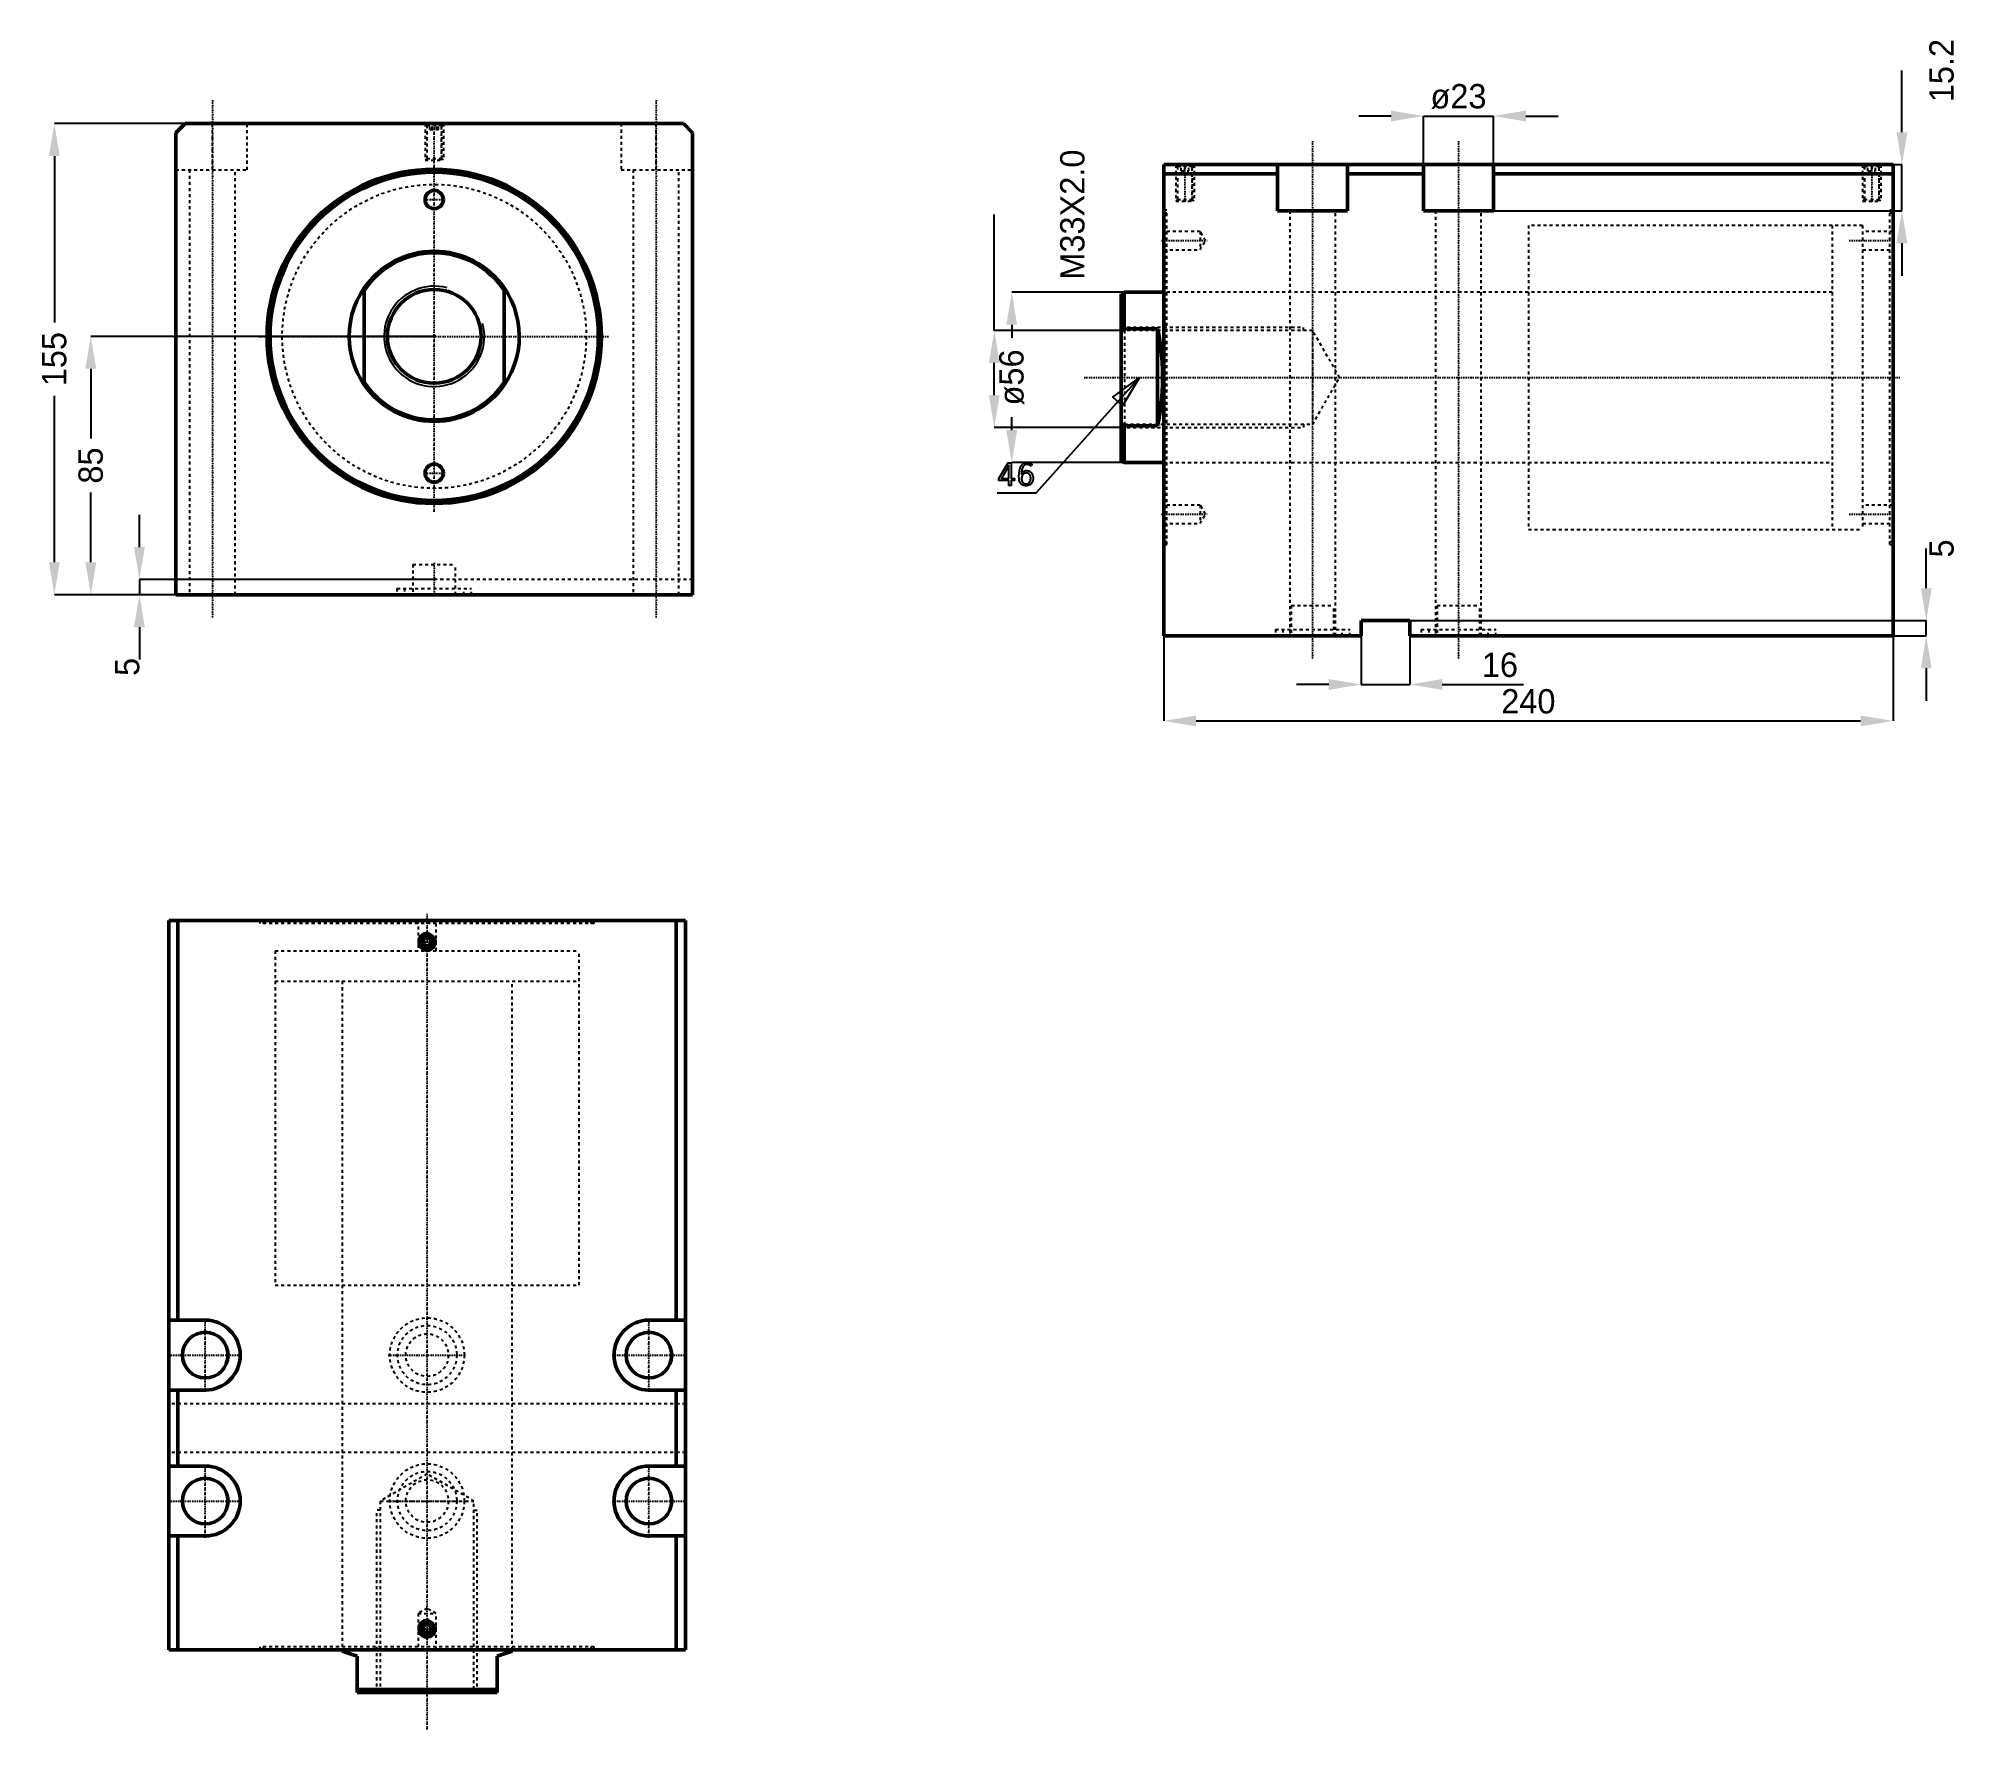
# Model space of a CAD drawing. Header units: millimetres. Extents: x -130 to 501, y -458 to 98.
import ezdxf

# ---------------------------------------------------------------- set-up
doc = ezdxf.new("R2010")
doc.units = ezdxf.units.MM
doc.linetypes.add('Center', pattern=[1.5, 0.45, -0.5, 0.05, -0.5])
doc.linetypes.add('Dashed', pattern=[2, 1, -1])
for name, color, linetype, lineweight in [('2d ConnectionPoints', 7, 'Continuous', 50), ('AM_0', 7, 'Continuous', 50), ('AM_5', 3, 'Continuous', 25), ('AM_7', 7, 'Center', 25), ('AM_9', 6, 'Dashed', 25)]:
    doc.layers.add(name, color=color, linetype=linetype, lineweight=lineweight)
doc.dimstyles.new('ISO-25', dxfattribs={"dimtxt": 2.5, "dimasz": 2.5, "dimexe": 1.25, "dimexo": 0.625, "dimtad": 1, "dimtxsty": 'Standard', "dimcen": 2.5, "dimadec": 0, "dimazin": 0, "dimtfac": 1, "dimtmove": 0, "dimatfit": 3, "dimfxl": 0, "dimarcsym": 0})

# ---------------------------------------------------------------- blocks, each defined once
blk = doc.blocks.new('1_JECX_MF_INLA_100_100_0_rod__0_in_JECX_MF_160_INLA_100_100_0__0')
at = {"layer": 'AM_0'}
for p, q in [((-23, -15.97), (-23, 15.97)), ((23, 15.97), (23, -15.97))]:
    blk.add_line(p, q, dxfattribs=at)
for points in [[(-23, 15.97), (-24.3, 13.9), (-25.42, 11.73), (-26.35, 9.47), (-27.07, 7.14), (-27.59, 4.75), (-27.9, 2.33), (-28, -0.11), (-27.88, -2.55), (-27.56, -4.97), (-27.02, -7.35), (-26.27, -9.68), (-25.33, -11.93), (-24.19, -14.1), (-23, -15.97)], [(23, -15.97), (24.3, -13.9), (25.42, -11.73), (26.35, -9.47), (27.07, -7.14), (27.59, -4.75), (27.9, -2.33), (28, 0.11), (27.88, 2.55), (27.56, 4.97), (27.02, 7.35), (26.27, 9.68), (25.33, 11.93), (24.19, 14.1), (23, 15.97)]]:
    blk.add_lwpolyline(points, dxfattribs=at)
blk.add_circle((0, 0), 15.42, dxfattribs=at)
for radius, start, end in [(28, 34.77194, 145.22806), (27.5, 33.2419, 146.7581), (27.5, 213.2419, 326.7581), (28, 214.77194, 325.22806)]:
    blk.add_arc((0, 0), radius, start, end, dxfattribs=at)
at = {"layer": 'AM_5'}
blk.add_arc((0, 0), 16.5, 75, 15, dxfattribs=at)
blk = doc.blocks.new('2_JECX_MF_EXLA_100_100_0_body__0_in_JECX_MF_160_INLA_100_100_0__0')
at = {"layer": 'AM_0'}
for p, q in [((-82, 70), (-85, 67)), ((82, 70), (-82, 70)), ((85, 67), (82, 70)), ((-85, 67), (-85, -85)), ((85, -85), (85, 67)), ((-85, -85), (85, -85))]:
    blk.add_line(p, q, dxfattribs=at)
for centre, radius in [((0, 0), 55), ((0, 0), 54), ((0, 45), 3), ((0, -45), 3)]:
    blk.add_circle(centre, radius, dxfattribs=at)
at = {"layer": 'AM_5', "linetype": 'Dashed'}
for p, q in [((-3, 70), (-3, 58)), ((3, 70), (3, 58))]:
    blk.add_line(p, q, dxfattribs=at)
at = {"layer": 'AM_7'}
for p, q in [((-73, 77.75), (-73, -92.75)), ((73, 77.75), (73, -92.75)), ((0, -57.75), (0, 70.6)), ((-3.15, 45), (3.15, 45)), ((-57.75, 0), (57.75, 0)), ((-3.15, -45), (3.15, -45)), ((0, -74.5), (0, -85.5))]:
    blk.add_line(p, q, dxfattribs=at)
at = {"layer": 'AM_9'}
for p, q in [((-73, 54.8), (-73, 70)), ((-61.5, 54.8), (-61.5, 70)), ((-3, 70), (-2.46, 69.46)), ((-1.9, 70), (-2.4, 69.5)), ((-2.4, 69.5), (-2.4, 58)), ((-2.4, 69.5), (2.4, 69.5)), ((-1.44, 68), (-1.44, 70)), ((-0.72, 68), (-0.72, 70)), ((0.72, 68), (0.72, 70)), ((1.44, 68), (1.44, 70)), ((2.4, 69.5), (1.9, 70)), ((2.4, 58), (2.4, 69.5)), ((2.46, 69.46), (3, 70)), ((61.5, 70), (61.5, 54.8)), ((73, 54.8), (73, 70)), ((-2.46, 69.46), (-2.46, 58.54)), ((-2.46, 69.46), (2.46, 69.46)), ((-1.44, 68), (1.44, 68)), ((2.46, 58.54), (2.46, 69.46)), ((-2.46, 58.54), (-3, 58)), ((-3, 58), (3, 58)), ((-2.46, 58.54), (2.46, 58.54)), ((3, 58), (2.46, 58.54)), ((-85, 54.8), (-61.5, 54.8)), ((-80.5, 54.8), (-80.5, -85)), ((-65.5, -85), (-65.5, 54.8)), ((61.5, 54.8), (85, 54.8)), ((65.5, 54.8), (65.5, -85)), ((80.5, -85), (80.5, 54.8)), ((-7, -75), (7, -75)), ((-7, -75), (-7, -85)), ((7, -85), (7, -75)), ((85, -80), (-85, -80)), ((-12.25, -82.9), (12.25, -82.9)), ((-12.25, -82.9), (-12.25, -85)), ((-9.75, -82.9), (-9.75, -85)), ((9.75, -85), (9.75, -82.9)), ((12.25, -85), (12.25, -82.9))]:
    blk.add_line(p, q, dxfattribs=at)
blk.add_circle((0, 0), 50, dxfattribs=at)
blk = doc.blocks.new('*D3')
at = {"layer": 'AM_5', "color": 0, "lineweight": -2}
for p, q in [((-82, 70), (-125, 70)), ((-125, 59.33), (-125, 4.61)), ((-125, -74.33), (-125, -19.61)), ((-85, -85), (-125, -85))]:
    blk.add_line(p, q, dxfattribs=at)
at = {"layer": 'AM_5', "color": 0}
for points in [[(-123.22, 59.33), (-126.78, 59.33), (-125, 70)], [(-126.78, -74.33), (-123.22, -74.33), (-125, -85)]]:
    blk.add_solid(points, dxfattribs=at)
at = {"layer": 'Defpoints', "color": 0}
for p in [(-82, 70), (-125, -85), (-85, -85)]:
    blk.add_point(p, dxfattribs=at)
at = {"layer": 'AM_5', "color": 0, "insert": (-125, -7.5), "char_height": 8, "attachment_point": 5, "rotation": 90}
blk.add_mtext('155', dxfattribs=at)
blk = doc.blocks.new('*D4')
at = {"layer": 'AM_5', "color": 0, "lineweight": -2}
for p, q in [((0, 0), (-113, 0)), ((-113, -10.67), (-113, -33.62)), ((-113, -74.33), (-113, -51.38)), ((-85, -85), (-113, -85))]:
    blk.add_line(p, q, dxfattribs=at)
at = {"layer": 'AM_5', "color": 0}
for points in [[(-111.22, -10.67), (-114.78, -10.67), (-113, 0)], [(-114.78, -74.33), (-111.22, -74.33), (-113, -85)]]:
    blk.add_solid(points, dxfattribs=at)
at = {"layer": 'Defpoints', "color": 0}
for p in [(0, 0), (-113, -85), (-85, -85)]:
    blk.add_point(p, dxfattribs=at)
at = {"layer": 'AM_5', "color": 0, "insert": (-113, -42.5), "char_height": 8, "attachment_point": 5, "rotation": 90}
blk.add_mtext('85', dxfattribs=at)
blk = doc.blocks.new('*D5')
at = {"layer": 'AM_5', "color": 0, "lineweight": -2}
for p, q in [((-97, -69.33), (-97, -58.67)), ((0, -80), (-97, -80)), ((-97, -80), (-97, -85)), ((-85, -85), (-97, -85)), ((-97, -95.67), (-97, -106.33))]:
    blk.add_line(p, q, dxfattribs=at)
at = {"layer": 'AM_5', "color": 0}
for points in [[(-98.78, -69.33), (-95.22, -69.33), (-97, -80)], [(-95.22, -95.67), (-98.78, -95.67), (-97, -85)]]:
    blk.add_solid(points, dxfattribs=at)
at = {"layer": 'Defpoints', "color": 0}
for p in [(0, -80), (-97, -85), (-85, -85)]:
    blk.add_point(p, dxfattribs=at)
at = {"layer": 'AM_5', "color": 0, "insert": (-101, -108.73), "char_height": 8, "attachment_point": 5, "rotation": 90}
blk.add_mtext('5', dxfattribs=at)
blk = doc.blocks.new('1_JECX_MF_INLA_100_100_0_rod__0_in_JECX_MF_160_INLA_100_100_0__4')
at = {"layer": 'AM_0'}
for p, q in [((-28, 0), (-28, -0.38)), ((28, -0.38), (28, 0)), ((-23, -2), (-28, -0.38)), ((-23, -14), (-23, -2)), ((28, -0.38), (23, -2)), ((23, -2), (23, -14)), ((-23, -13), (23, -13)), ((-23, -14), (23, -14))]:
    blk.add_line(p, q, dxfattribs=at)
at = {"layer": 'AM_5', "linetype": 'Dashed'}
for p, q in [((-16.5, -14), (-16.5, 46)), ((-15.42, 46), (-16.5, 46)), ((15.42, 46), (16.5, 46)), ((16.5, -14), (16.5, 46))]:
    blk.add_line(p, q, dxfattribs=at)
at = {"layer": 'AM_7'}
blk.add_line((0, -26.2), (0, 242.2), dxfattribs=at)
at = {"layer": 'AM_9'}
for p, q in [((-50, 230), (50, 230)), ((-50, 230), (-50, 220)), ((50, 220), (50, 230)), ((-50, 220), (50, 220)), ((-28, 220), (-28, 0)), ((28, 0), (28, 220)), ((0, 57.9), (-15.42, 49)), ((15.42, 49), (0, 57.9)), ((-15.42, 49), (15.42, 49)), ((-15.42, 49), (-15.42, -12.92)), ((15.42, -12.92), (15.42, 49)), ((-15.42, -12.92), (-16.5, -14)), ((-15.42, -12.92), (15.42, -12.92)), ((16.5, -14), (15.42, -12.92))]:
    blk.add_line(p, q, dxfattribs=at)
blk = doc.blocks.new('2_JECX_MF_EXLA_100_100_0_body__0_in_JECX_MF_160_INLA_100_100_0__4')
at = {"layer": 'AM_0'}
for p, q in [((-85, 240), (-85, 0)), ((85, 240), (-85, 240)), ((-82, 240), (-82, 108.5)), ((82, 240), (82, 108.5)), ((85, 240), (85, 0)), ((-0.72, 234.25), (-1.44, 233)), ((0.72, 234.25), (-0.72, 234.25)), ((1.44, 233), (0.72, 234.25)), ((-1.44, 233), (-0.72, 231.75)), ((-0.72, 231.75), (0.72, 231.75)), ((0.72, 231.75), (1.44, 233)), ((-73, 108.5), (-85, 108.5)), ((85, 108.5), (73, 108.5)), ((-85, 85.5), (-73, 85.5)), ((-82, 85.5), (-82, 60.5)), ((73, 85.5), (85, 85.5)), ((82, 85.5), (82, 60.5)), ((-73, 60.5), (-85, 60.5)), ((85, 60.5), (73, 60.5)), ((-85, 37.5), (-73, 37.5)), ((-82, 37.5), (-82, 0)), ((73, 37.5), (85, 37.5)), ((82, 37.5), (82, 0)), ((-0.72, 8.25), (-1.44, 7)), ((-1.44, 7), (-0.72, 5.75)), ((0.72, 8.25), (-0.72, 8.25)), ((1.44, 7), (0.72, 8.25)), ((0.72, 5.75), (1.44, 7)), ((85, 0), (-85, 0)), ((-0.72, 5.75), (0.72, 5.75))]:
    blk.add_line(p, q, dxfattribs=at)
for centre, radius in [((0, 233), 2.46), ((0, 233), 2.4), ((0, 233), 1.9), ((-73, 97), 7.5), ((73, 97), 7.5), ((-73, 49), 7.5), ((73, 49), 7.5), ((0, 7), 2.46), ((0, 7), 2.4), ((0, 7), 1.9)]:
    blk.add_circle(centre, radius, dxfattribs=at)
for centre, start, end in [((-73, 97), 270, 90), ((73, 97), 90, 270), ((-73, 49), 270, 90), ((73, 49), 90, 270)]:
    blk.add_arc(centre, 11.5, start, end, dxfattribs=at)
at = {"layer": 'AM_5'}
for centre in [(0, 233), (0, 7)]:
    blk.add_arc(centre, 3, 75, 15, dxfattribs=at)
at = {"layer": 'AM_7'}
for p, q in [((-3.15, 233), (3.15, 233)), ((-73, 84.93), (-73, 109.08)), ((73, 84.93), (73, 109.08)), ((-85.08, 97), (-60.93, 97)), ((-12.86, 97), (12.86, 97)), ((60.92, 97), (85.07, 97)), ((-73, 36.92), (-73, 61.08)), ((73, 36.92), (73, 61.08)), ((-85.08, 49), (-60.93, 49)), ((-12.86, 49), (12.86, 49)), ((60.92, 49), (85.07, 49)), ((-3.15, 7), (3.15, 7))]:
    blk.add_line(p, q, dxfattribs=at)
at = {"layer": 'AM_9'}
for p, q in [((-55, 240), (-55, 239)), ((-54, 240), (-54, 239)), ((-3, 240), (-3, 230)), ((3, 230), (3, 240)), ((54, 239), (54, 240)), ((55, 239), (55, 240)), ((55, 239), (-55, 239)), ((-50, 230), (50, 230)), ((-50, 230), (-50, 120)), ((50, 120), (50, 230)), ((-50, 120), (50, 120)), ((-28, 120), (-28, 0)), ((28, 0), (28, 120)), ((85, 81), (-85, 81)), ((85, 65), (-85, 65)), ((0, 13.73), (-3, 12)), ((3, 12), (0, 13.73)), ((-3, 12), (-3, 0)), ((-3, 12), (3, 12)), ((3, 0), (3, 12)), ((55, 1), (-55, 1)), ((-55, 1), (-55, 0)), ((-54, 1), (-54, 0)), ((54, 0), (54, 1)), ((55, 0), (55, 1))]:
    blk.add_line(p, q, dxfattribs=at)
for centre, radius in [((0, 97), 12.25), ((0, 97), 9.75), ((0, 97), 7), ((0, 49), 12.25), ((0, 49), 9.75), ((0, 49), 7)]:
    blk.add_circle(centre, radius, dxfattribs=at)
blk = doc.blocks.new('1_JECX_MF_INLA_100_100_0_rod__0_in_JECX_MF_160_INLA_100_100_0__2')
at = {"layer": 'AM_0'}
for p, q in [((-13, 28), (-14, 27.5)), ((-14, 27.5), (-14, -27.5)), ((0, 28), (-13, 28)), ((-13, 28), (-13, 15.97)), ((-13, 15.97), (-14, 15.07)), ((-2, 15.97), (-13, 15.97)), ((-2, 15.97), (-2, -15.97)), ((-14, -15.07), (-13, -15.97)), ((-13, -15.97), (-2, -15.97)), ((-13, -15.97), (-13, -28)), ((-14, -27.5), (-13, -28)), ((-13, -28), (0, -28))]:
    blk.add_line(p, q, dxfattribs=at)
blk.add_lwpolyline([(-2, -15.97), (-1.58, -13.9), (-1.21, -11.73), (-0.91, -9.47), (-0.68, -7.14), (-0.51, -4.75), (-0.41, -2.33), (-0.38, 0.11), (-0.41, 2.55), (-0.52, 4.97), (-0.69, 7.35), (-0.94, 9.68), (-1.24, 11.93), (-1.61, 14.1), (-2, 15.97)], dxfattribs=at)
at = {"layer": 'AM_5', "linetype": 'Dashed'}
for p, q in [((-14, 16.5), (46, 16.5)), ((46, 15.42), (46, 16.5)), ((-14, -16.5), (46, -16.5)), ((46, -15.42), (46, -16.5))]:
    blk.add_line(p, q, dxfattribs=at)
at = {"layer": 'AM_7'}
blk.add_line((-26.2, 0), (242.2, 0), dxfattribs=at)
at = {"layer": 'AM_9'}
for p, q in [((220, 50), (220, -50)), ((230, 50), (220, 50)), ((230, 50), (230, -50)), ((220, 28), (0, 28)), ((-12.92, 15.42), (-14, 16.5)), ((49, 15.42), (-12.92, 15.42)), ((-12.92, 15.42), (-12.92, -15.42)), ((57.9, 0), (49, 15.42)), ((49, 15.42), (49, -15.42)), ((49, -15.42), (57.9, 0)), ((-14, -16.5), (-12.92, -15.42)), ((-12.92, -15.42), (49, -15.42)), ((0, -28), (220, -28)), ((220, -50), (230, -50))]:
    blk.add_line(p, q, dxfattribs=at)
blk = doc.blocks.new('2_JECX_MF_EXLA_100_100_0_body__0_in_JECX_MF_160_INLA_100_100_0__2')
at = {"layer": 'AM_0'}
for p, q in [((0, -85), (0, 70)), ((240, 70), (0, 70)), ((37.5, 54.8), (37.5, 70)), ((60.5, 54.8), (60.5, 70)), ((85.5, 54.8), (85.5, 70)), ((108.5, 54.8), (108.5, 70)), ((240, -85), (240, 70)), ((37.5, 67), (0, 67)), ((85.5, 67), (60.5, 67)), ((240, 67), (108.5, 67)), ((37.5, 54.8), (60.5, 54.8)), ((85.5, 54.8), (108.5, 54.8)), ((81, -80), (65, -80)), ((65, -80), (65, -85)), ((81, -85), (81, -80)), ((65, -85), (0, -85)), ((240, -85), (81, -85))]:
    blk.add_line(p, q, dxfattribs=at)
at = {"layer": 'AM_5', "linetype": 'Dashed'}
for p, q in [((4, 70), (4, 58)), ((10, 70), (10, 58)), ((230, 70), (230, 58)), ((236, 70), (236, 58))]:
    blk.add_line(p, q, dxfattribs=at)
at = {"layer": 'AM_7'}
for p, q in [((49, 77.75), (49, -92.75)), ((97, 77.75), (97, -92.75)), ((7, 70.6), (7, 57.4)), ((233, 70.6), (233, 57.4)), ((-0.69, 45), (14.42, 45)), ((225.58, 45), (240.69, 45)), ((-0.69, -45), (14.42, -45)), ((225.58, -45), (240.69, -45))]:
    blk.add_line(p, q, dxfattribs=at)
at = {"layer": 'AM_9'}
for p, q in [((4, 70), (4.54, 69.46)), ((5.1, 70), (4.6, 69.5)), ((4.6, 69.5), (4.6, 58)), ((4.6, 69.5), (9.4, 69.5)), ((5.75, 68), (5.75, 70)), ((7, 68), (7, 70)), ((8.25, 68), (8.25, 70)), ((9.4, 69.5), (8.9, 70)), ((9.4, 58), (9.4, 69.5)), ((9.46, 69.46), (10, 70)), ((230, 70), (230.54, 69.46)), ((231.1, 70), (230.6, 69.5)), ((230.6, 69.5), (230.6, 58)), ((230.6, 69.5), (235.4, 69.5)), ((231.75, 68), (231.75, 70)), ((233, 68), (233, 70)), ((234.25, 68), (234.25, 70)), ((235.4, 69.5), (234.9, 70)), ((235.4, 58), (235.4, 69.5)), ((235.46, 69.46), (236, 70)), ((4.54, 69.46), (4.54, 58.54)), ((4.54, 69.46), (9.46, 69.46)), ((5.75, 68), (8.25, 68)), ((9.46, 58.54), (9.46, 69.46)), ((230.54, 69.46), (230.54, 58.54)), ((230.54, 69.46), (235.46, 69.46)), ((231.75, 68), (234.25, 68)), ((235.46, 58.54), (235.46, 69.46)), ((4.54, 58.54), (4, 58)), ((4, 58), (10, 58)), ((4.54, 58.54), (9.46, 58.54)), ((10, 58), (9.46, 58.54)), ((230.54, 58.54), (230, 58)), ((230, 58), (236, 58)), ((230.54, 58.54), (235.46, 58.54)), ((236, 58), (235.46, 58.54)), ((1, 55), (0, 55)), ((1, 54), (0, 54)), ((1, -55), (1, 55)), ((41.5, 54.8), (41.5, -85)), ((56.5, -85), (56.5, 54.8)), ((89.5, 54.8), (89.5, -85)), ((104.5, -85), (104.5, 54.8)), ((239, -55), (239, 55)), ((240, 55), (239, 55)), ((240, 54), (239, 54)), ((12, 48), (0, 48)), ((13.73, 45), (12, 48)), ((12, 48), (12, 42)), ((12, 42), (13.73, 45)), ((230, 50), (120, 50)), ((120, 50), (120, -50)), ((230, 50), (230, -50)), ((240, 48), (230, 48)), ((0, 42), (12, 42)), ((230, 42), (240, 42)), ((120, 28), (0, 28)), ((0, -28), (120, -28)), ((12, -42), (0, -42)), ((13.73, -45), (12, -42)), ((12, -42), (12, -48)), ((240, -42), (230, -42)), ((0, -48), (12, -48)), ((12, -48), (13.73, -45)), ((120, -50), (230, -50)), ((230, -48), (240, -48)), ((0, -54), (1, -54)), ((0, -55), (1, -55)), ((239, -54), (240, -54)), ((239, -55), (240, -55)), ((42, -75), (56, -75)), ((42, -75), (42, -85)), ((56, -85), (56, -75)), ((90, -75), (104, -75)), ((90, -75), (90, -85)), ((104, -85), (104, -75)), ((36.75, -82.9), (61.25, -82.9)), ((36.75, -82.9), (36.75, -85)), ((39.25, -82.9), (39.25, -85)), ((58.75, -85), (58.75, -82.9)), ((61.25, -85), (61.25, -82.9)), ((84.75, -82.9), (109.25, -82.9)), ((84.75, -82.9), (84.75, -85)), ((87.25, -82.9), (87.25, -85)), ((106.75, -85), (106.75, -82.9)), ((109.25, -85), (109.25, -82.9))]:
    blk.add_line(p, q, dxfattribs=at)
blk = doc.blocks.new('*D19')
at = {"layer": 'AM_5', "color": 0, "lineweight": -2}
for p, q in [((314.86, 72.49), (304.2, 72.49)), ((325.53, 56.49), (325.53, 72.49)), ((325.53, 72.49), (348.53, 72.49)), ((348.53, 56.49), (348.53, 72.49)), ((359.2, 72.49), (369.86, 72.49))]:
    blk.add_line(p, q, dxfattribs=at)
at = {"layer": 'AM_5', "color": 0}
for points in [[(314.86, 74.26), (314.86, 70.71), (325.53, 72.49)], [(359.2, 74.26), (359.2, 70.71), (348.53, 72.49)]]:
    blk.add_solid(points, dxfattribs=at)
at = {"layer": 'Defpoints', "color": 0}
for p in [(348.53, 72.49), (325.53, 56.49), (348.53, 56.49)]:
    blk.add_point(p, dxfattribs=at)
at = {"layer": 'AM_5', "color": 0, "insert": (337.03, 78.89), "char_height": 8, "attachment_point": 5}
blk.add_mtext('ø23', dxfattribs=at)
blk = doc.blocks.new('*D20')
at = {"layer": 'AM_5', "color": 0, "lineweight": -2}
for p, q in [((482.96, 67.15), (482.96, 87.42)), ((348.53, 56.49), (482.96, 56.49)), ((482.96, 41.29), (482.96, 56.49)), ((348.53, 41.29), (482.96, 41.29)), ((482.96, 30.62), (482.96, 19.95))]:
    blk.add_line(p, q, dxfattribs=at)
at = {"layer": 'AM_5', "color": 0}
for points in [[(481.19, 67.15), (484.74, 67.15), (482.96, 56.49)], [(481.19, 30.62), (484.74, 30.62), (482.96, 41.29)]]:
    blk.add_solid(points, dxfattribs=at)
at = {"layer": 'Defpoints', "color": 0}
for p in [(348.53, 56.49), (482.96, 56.49), (348.53, 41.29)]:
    blk.add_point(p, dxfattribs=at)
at = {"layer": 'AM_5', "color": 0, "insert": (496.03, 87.42), "char_height": 8, "attachment_point": 5, "rotation": 90}
blk.add_mtext('15.2', dxfattribs=at)
blk = doc.blocks.new('*D21')
at = {"layer": 'AM_5', "color": 0, "lineweight": -2}
for p, q in [((240.03, -98.51), (240.03, -126.51)), ((480.03, -98.51), (480.03, -126.51)), ((250.7, -126.51), (469.36, -126.51))]:
    blk.add_line(p, q, dxfattribs=at)
at = {"layer": 'AM_5', "color": 0}
for points in [[(250.7, -124.74), (250.7, -128.29), (240.03, -126.51)], [(469.36, -124.74), (469.36, -128.29), (480.03, -126.51)]]:
    blk.add_solid(points, dxfattribs=at)
at = {"layer": 'Defpoints', "color": 0}
for p in [(240.03, -98.51), (480.03, -98.51), (480.03, -126.51)]:
    blk.add_point(p, dxfattribs=at)
at = {"layer": 'AM_5', "color": 0, "insert": (360.03, -120.11), "char_height": 8, "attachment_point": 5}
blk.add_mtext('240', dxfattribs=at)
blk = doc.blocks.new('*D22')
at = {"layer": 'AM_5', "color": 0, "lineweight": -2}
for p, q in [((227.03, 14.49), (190.03, 14.49)), ((190.03, 3.82), (190.03, -0.45)), ((190.03, -30.85), (190.03, -26.58)), ((227.03, -41.51), (190.03, -41.51))]:
    blk.add_line(p, q, dxfattribs=at)
at = {"layer": 'AM_5', "color": 0}
for points in [[(188.25, 3.82), (191.81, 3.82), (190.03, 14.49)], [(188.25, -30.85), (191.81, -30.85), (190.03, -41.51)]]:
    blk.add_solid(points, dxfattribs=at)
at = {"layer": 'Defpoints', "color": 0}
for p in [(190.03, 14.49), (227.03, 14.49), (227.03, -41.51)]:
    blk.add_point(p, dxfattribs=at)
at = {"layer": 'AM_5', "color": 0, "insert": (190.03, -13.51), "char_height": 8, "attachment_point": 5, "rotation": 90}
blk.add_mtext('ø56', dxfattribs=at)
blk = doc.blocks.new('*D23')
at = {"layer": 'AM_5', "color": 0, "lineweight": -2}
for p, q in [((305.03, -93.51), (305.03, -114.51)), ((321.03, -98.51), (321.03, -114.51)), ((294.36, -114.51), (283.7, -114.51)), ((305.03, -114.51), (321.03, -114.51)), ((331.7, -114.51), (358.4, -114.51))]:
    blk.add_line(p, q, dxfattribs=at)
at = {"layer": 'AM_5', "color": 0}
for points in [[(294.36, -112.74), (294.36, -116.29), (305.03, -114.51)], [(331.7, -112.74), (331.7, -116.29), (321.03, -114.51)]]:
    blk.add_solid(points, dxfattribs=at)
at = {"layer": 'Defpoints', "color": 0}
for p in [(305.03, -93.51), (321.03, -98.51), (321.03, -114.51)]:
    blk.add_point(p, dxfattribs=at)
at = {"layer": 'AM_5', "color": 0, "insert": (350.67, -108.11), "char_height": 8, "attachment_point": 5}
blk.add_mtext('16', dxfattribs=at)
blk = doc.blocks.new('*D24')
at = {"layer": 'AM_5', "color": 0, "lineweight": -2}
for p, q in [((490.96, -82.85), (490.96, -69.78)), ((305.03, -93.51), (490.96, -93.51)), ((490.96, -98.51), (490.96, -93.51)), ((321.03, -98.51), (490.96, -98.51)), ((490.96, -109.18), (490.96, -119.85))]:
    blk.add_line(p, q, dxfattribs=at)
at = {"layer": 'AM_5', "color": 0}
for points in [[(489.19, -82.85), (492.74, -82.85), (490.96, -93.51)], [(489.19, -109.18), (492.74, -109.18), (490.96, -98.51)]]:
    blk.add_solid(points, dxfattribs=at)
at = {"layer": 'Defpoints', "color": 0}
for p in [(305.03, -93.51), (321.03, -98.51), (490.96, -98.51)]:
    blk.add_point(p, dxfattribs=at)
at = {"layer": 'AM_5', "color": 0, "insert": (496.03, -69.78), "char_height": 8, "attachment_point": 5, "rotation": 90}
blk.add_mtext('5', dxfattribs=at)
blk = doc.blocks.new('*D25')
at = {"layer": 'AM_5', "color": 0, "lineweight": -2}
for p, q in [((184.3, 1.9), (184.3, 40.04)), ((227.11, 1.9), (184.3, 1.9)), ((184.3, -19.35), (184.3, -8.76)), ((226.03, -30.01), (184.3, -30.01))]:
    blk.add_line(p, q, dxfattribs=at)
at = {"layer": 'AM_5', "color": 0}
for points in [[(182.52, -8.76), (186.07, -8.76), (184.3, 1.9)], [(182.52, -19.35), (186.07, -19.35), (184.3, -30.01)]]:
    blk.add_solid(points, dxfattribs=at)
at = {"layer": 'Defpoints', "color": 0}
for p in [(227.11, 1.9), (184.3, -30.01), (226.03, -30.01)]:
    blk.add_point(p, dxfattribs=at)
at = {"layer": 'AM_5', "color": 0, "insert": (210.03, 40.04), "char_height": 8, "attachment_point": 5, "rotation": 90}
blk.add_mtext('M33X2.0', dxfattribs=at)

msp = doc.modelspace()

# ---------------------------------------------------------------- linework, layer by layer
at = {"layer": '2d ConnectionPoints'}
for p in [(0, 0), (240.029, -13.513), (-2.331, -432.139)]:
    msp.add_point(p, dxfattribs=at)
at = {"layer": 'AM_5'}
for p, q in [((198.029, -51.513), (232.029, -13.513)), ((185.229, -51.513), (198.029, -51.513))]:
    msp.add_line(p, q, dxfattribs=at)
for points in [[(232.029, -13.513), (226.507, -22.885), (223.327, -20.04), (232.029, -13.513)], [(189.109, -47.449), (185.739, -47.449), (185.739, -46.773), (188.807, -41.573), (189.837, -41.573), (189.837, -46.747), (190.96, -46.747), (190.96, -47.449), (189.837, -47.449), (189.837, -49.113), (189.109, -49.113), (189.109, -47.449)], [(189.119, -46.747), (189.119, -42.447), (186.633, -46.747), (189.119, -46.747)], [(194.775, -49.176), (194.775, -49.176), (194.423, -49.159), (193.955, -49.074), (193.955, -49.074), (193.557, -48.915), (193.332, -48.768), (193.332, -48.768), (193.136, -48.592), (192.89, -48.285), (192.89, -48.285), (192.701, -47.925), (192.607, -47.655), (192.607, -47.655), (192.534, -47.361), (192.455, -46.877), (192.455, -46.877), (192.412, -46.339), (192.404, -45.952), (192.404, -45.952), (192.429, -45.156), (192.561, -44.095), (192.561, -44.095), (192.805, -43.196), (193.031, -42.686), (193.031, -42.686), (193.31, -42.259), (193.838, -41.797), (193.838, -41.797), (194.494, -41.548), (195.004, -41.501), (195.004, -41.501), (195.25, -41.508), (195.585, -41.546), (195.585, -41.546), (195.883, -41.617), (196.06, -41.683), (196.06, -41.683), (196.224, -41.76), (196.454, -41.894), (196.454, -41.894), (196.664, -42.05), (196.793, -42.166), (196.221, -42.634), (196.221, -42.634), (196.147, -42.548), (196.015, -42.433), (196.015, -42.433), (195.858, -42.335), (195.74, -42.278), (195.74, -42.278), (195.612, -42.23), (195.401, -42.179), (195.401, -42.179), (195.17, -42.151), (195.004, -42.145), (195.004, -42.145), (194.742, -42.166), (194.393, -42.273), (194.393, -42.273), (194.097, -42.472), (193.93, -42.655), (193.93, -42.655), (193.785, -42.866), (193.604, -43.207), (193.604, -43.207), (193.465, -43.579), (193.397, -43.843), (193.397, -43.843), (193.343, -44.12), (193.274, -44.556), (193.274, -44.556), (193.221, -45.017), (193.195, -45.338), (193.195, -45.338), (193.311, -45.114), (193.507, -44.821), (193.507, -44.821), (193.731, -44.579), (193.894, -44.446), (193.894, -44.446), (194.069, -44.337), (194.352, -44.218), (194.352, -44.218), (194.66, -44.154), (194.879, -44.142), (194.879, -44.142), (195.137, -44.157), (195.501, -44.233), (195.501, -44.233), (195.836, -44.373), (196.044, -44.504), (196.044, -44.504), (196.237, -44.658), (196.491, -44.924), (196.491, -44.924), (196.703, -45.233), (196.822, -45.463), (196.822, -45.463), (196.92, -45.706), (197.026, -46.082), (197.026, -46.082), (197.084, -46.473), (197.095, -46.742), (197.095, -46.742), (197.083, -47.023), (197.02, -47.419), (197.02, -47.419), (196.903, -47.786), (196.796, -48.014), (196.796, -48.014), (196.667, -48.225), (196.439, -48.505), (196.439, -48.505), (196.169, -48.74), (195.966, -48.872), (195.966, -48.872), (195.749, -48.981), (195.403, -49.1), (195.403, -49.1), (195.034, -49.164), (194.775, -49.176)], [(194.786, -48.521), (194.786, -48.521), (194.973, -48.511), (195.232, -48.463), (195.232, -48.463), (195.465, -48.374), (195.605, -48.292), (195.605, -48.292), (195.733, -48.193), (195.899, -48.018), (195.899, -48.018), (196.037, -47.811), (196.112, -47.655), (196.112, -47.655), (196.174, -47.486), (196.241, -47.215), (196.241, -47.215), (196.277, -46.92), (196.283, -46.711), (196.283, -46.711), (196.277, -46.515), (196.243, -46.236), (196.243, -46.236), (196.18, -45.976), (196.122, -45.811), (196.122, -45.811), (196.051, -45.658), (195.921, -45.453), (195.921, -45.453), (195.761, -45.277), (195.639, -45.177), (195.639, -45.177), (195.504, -45.093), (195.28, -45.001), (195.28, -45.001), (195.03, -44.952), (194.848, -44.943), (194.848, -44.943), (194.66, -44.953), (194.397, -45.005), (194.397, -45.005), (194.156, -45.103), (194.008, -45.193), (194.008, -45.193), (193.873, -45.3), (193.693, -45.487), (193.693, -45.487), (193.543, -45.707), (193.46, -45.871), (193.46, -45.871), (193.391, -46.047), (193.316, -46.327), (193.316, -46.327), (193.275, -46.626), (193.267, -46.836), (193.267, -46.836), (193.275, -47.027), (193.312, -47.298), (193.312, -47.298), (193.381, -47.55), (193.444, -47.707), (193.444, -47.707), (193.522, -47.853), (193.662, -48.047), (193.662, -48.047), (193.832, -48.212), (193.962, -48.305), (193.962, -48.305), (194.104, -48.382), (194.338, -48.467), (194.338, -48.467), (194.598, -48.512), (194.786, -48.521)]]:
    msp.add_lwpolyline(points, dxfattribs=at)

# ---------------------------------------------------------------- block references
for name, p in [('2_JECX_MF_EXLA_100_100_0_body__0_in_JECX_MF_160_INLA_100_100_0__0', (0, 0)), ('2_JECX_MF_EXLA_100_100_0_body__0_in_JECX_MF_160_INLA_100_100_0__2', (240.029, -13.513)), ('1_JECX_MF_INLA_100_100_0_rod__0_in_JECX_MF_160_INLA_100_100_0__2', (240.029, -13.513)), ('1_JECX_MF_INLA_100_100_0_rod__0_in_JECX_MF_160_INLA_100_100_0__0', (0, 0)), ('2_JECX_MF_EXLA_100_100_0_body__0_in_JECX_MF_160_INLA_100_100_0__4', (-2.331, -432.139)), ('1_JECX_MF_INLA_100_100_0_rod__0_in_JECX_MF_160_INLA_100_100_0__4', (-2.331, -432.139))]:
    msp.add_blockref(name, p)

# ---------------------------------------------------------------- dimensions: what is measured, and where the dimension line sits
for base, p1, p2, text, picture, middle in [((482.963, 56.487), (348.529, 41.287), (348.529, 56.487), '15.2', '*D20', (496.029, 87.42)), ((-125, -85), (-82, 70), (-85, -85), '155', '*D3', (-125, -7.5)), ((184.296, -30.013), (227.112, 1.904), (226.029, -30.013), 'M33X2.0', '*D25', (210.029, 40.037)), ((190.029, 14.487), (227.029, -41.513), (227.029, 14.487), 'ø56', '*D22', (190.029, -13.513)), ((-113, -85), (0, 0), (-85, -85), '85', '*D4', (-113, -42.5)), ((-97, -85), (0, -80), (-85, -85), '5', '*D5', (-101, -108.733)), ((490.963, -98.513), (305.029, -93.513), (321.029, -98.513), '5', '*D24', (496.029, -69.78))]:
    dim = msp.add_linear_dim(base=base, p1=p1, p2=p2, angle=90, text=text, dimstyle='ISO-25', override={"dimtxt": 8, "dimasz": 10.666667, "dimexe": 0, "dimexo": 0, "dimgap": 2.4}, dxfattribs=at)
    dim.commit()
    dim.dimension.update_dxf_attribs({"geometry": picture, "text_midpoint": middle, "dimtype": 160, "text_rotation": 90})
for base, p1, p2, text, picture, middle in [((348.529, 72.487), (325.529, 56.487), (348.529, 56.487), 'ø23', '*D19', (337.029, 72.487)), ((321.029, -114.513), (305.029, -93.513), (321.029, -98.513), '16', '*D23', (350.668, -114.513)), ((480.029, -126.513), (240.029, -98.513), (480.029, -98.513), '240', '*D21', (360.029, -126.513))]:
    dim = msp.add_linear_dim(base=base, p1=p1, p2=p2, text=text, dimstyle='ISO-25', override={"dimtxt": 8, "dimasz": 10.666667, "dimexe": 0, "dimexo": 0, "dimgap": 2.4}, dxfattribs=at)
    dim.commit()
    dim.dimension.update_dxf_attribs({"geometry": picture, "text_midpoint": middle, "dimtype": 160})

doc.saveas('drawing.dxf')
